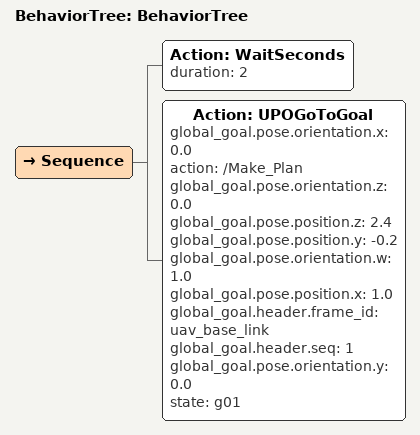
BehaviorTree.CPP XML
<root main_tree_to_execute="BehaviorTree">
    <BehaviorTree ID="BehaviorTree">
        <Sequence>
            <Action ID="WaitSeconds" duration="2"/>
            <Action global_goal.pose.orientation.x="0.0" action="/Make_Plan" global_goal.pose.orientation.z="0.0" ID="UPOGoToGoal" global_goal.pose.position.z="2.4" global_goal.pose.position.y="-0.2" global_goal.pose.orientation.w="1.0" global_goal.pose.position.x="1.0" global_goal.header.frame_id="uav_base_link" global_goal.header.seq="1" global_goal.pose.orientation.y="0.0" state="g01"/>
        </Sequence>
    </BehaviorTree>
</root>
